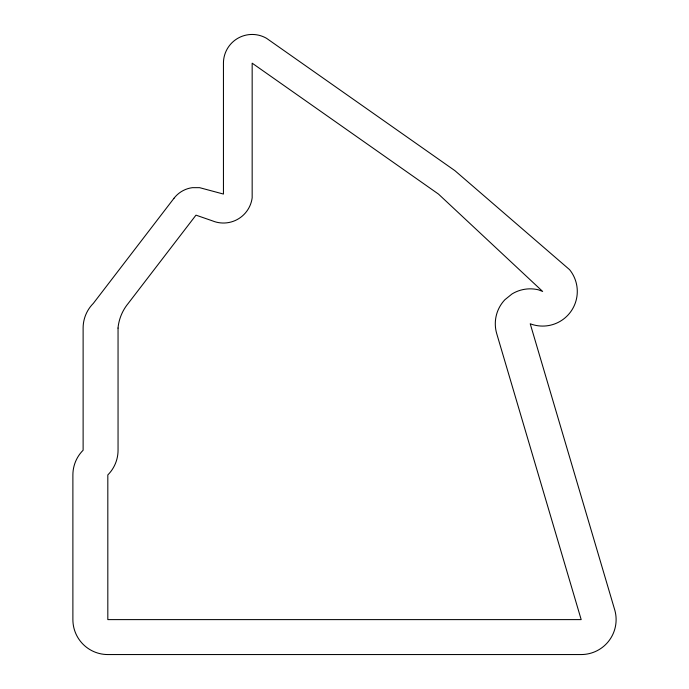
<?xml version="1.0" encoding="UTF-8"?>
<svg xmlns="http://www.w3.org/2000/svg" width="689" height="689" viewBox="0 0 689 689"><rect width="100%" height="100%" fill="white"/><g stroke="black" fill="none" stroke-linecap="round" stroke-linejoin="round"><path stroke-width="1.03" d="M118.017 328.067A45.543 45.543 0 0 1 128.257 303.367L195.977 215.149L212.358 220.824A28.972 28.972 0 0 0 252.165 197.838L252.165 63.173L438.445 194.057L542.656 291.447L538.402 289.811A34.924 34.924 0 0 0 511.996 293.97L504.908 299.706A34.924 34.924 0 0 0 496.726 333.657L581.18 619.609L107.82 619.609L107.82 474.936A34.941 34.941 0 0 0 118.052 450.236L118.052 328.067M173.99 198.277L93.351 303.367A34.941 34.941 0 0 0 83.119 328.067L83.119 450.236A34.941 34.941 0 0 0 72.888 474.936L72.888 619.609A34.941 34.941 0 0 0 107.82 654.55L581.18 654.55A34.941 34.941 0 0 0 614.924 610.566L530.22 323.77A34.631 34.631 0 0 0 569.588 269.675L454.895 170.648L266.522 38.3A28.723 28.723 0 0 0 223.443 63.173L223.443 194.057L199.595 187.666L192.36 187.666A27.715 27.715 0 0 0 173.99 198.277"/></g></svg>
